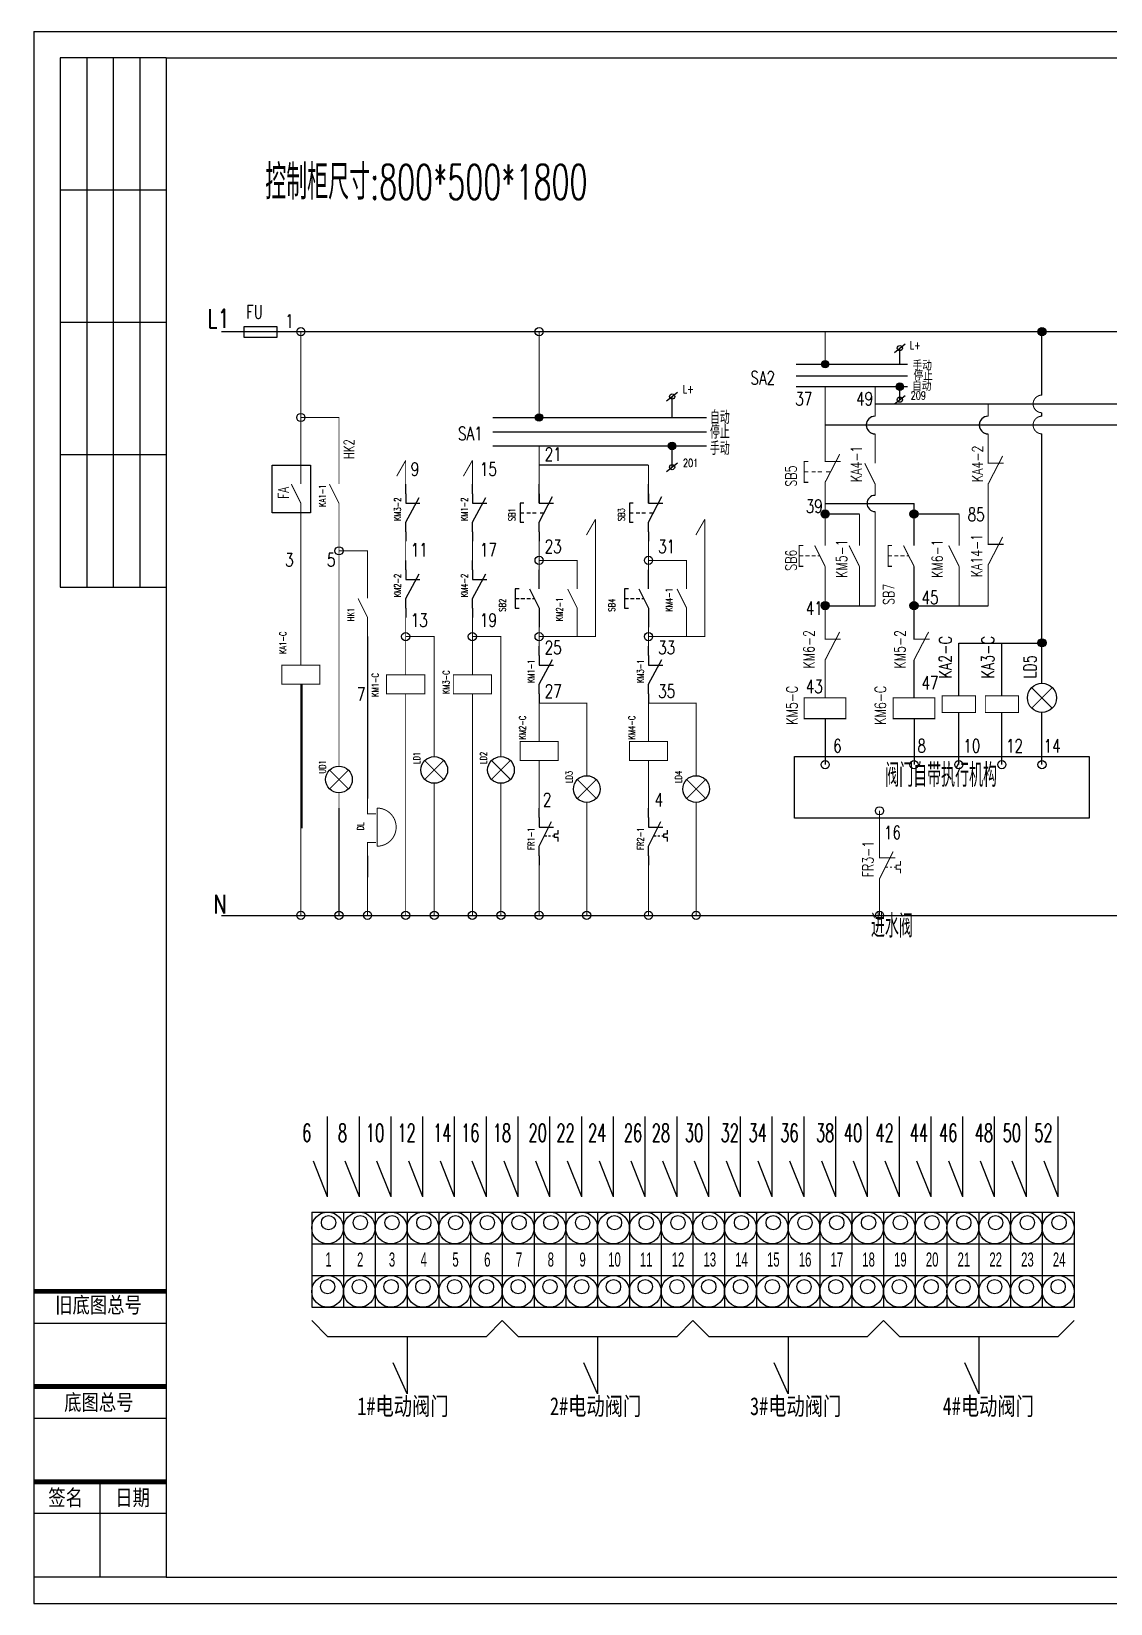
# Model space of a CAD drawing. Header units: millimetres. Extents: x 369186 to 503668, y -134064 to -104329.
# Drawn here: x 414801 to 435184, y -134064 to -104364 of the extents above; entities that cross this region are included whole.
import ezdxf

# ---------------------------------------------------------------- set-up
doc = ezdxf.new("R2010")
doc.units = ezdxf.units.MM
doc.layers.add('SHEET', color=250, linetype='Continuous')
doc.layers.add('文字', color=7, linetype='Continuous')
doc.styles.add('_TXT', font='txt1.shx', dxfattribs={"width": 0.6, "bigfont": 'hztxt.shx'})
doc.styles.get("Standard").update_dxf_attribs({"font": 'txt1.shx', "width": 0.8, "bigfont": 'hztxt.shx'})
doc.styles.add('宋体', font='SimSun.ttf', dxfattribs={"width": 0.8})

msp = doc.modelspace()

# ---------------------------------------------------------------- hatches: boundary and pattern name
h = msp.add_hatch(color=256)
h.paths.add_polyline_path([(433966, -110035, 0.990527), (433812, -110035)])
h.paths.add_polyline_path([(433812, -110036, 0.414214), (433889, -110113), (433889, -110036)])
h.paths.add_polyline_path([(433966, -110036), (433889, -110036), (433889, -110113, 0.414214)])
h = msp.add_hatch(color=256)
edge = h.paths.add_edge_path()
edge.add_arc((429793, -110650), 70.5, 0, 360)
h = msp.add_hatch(color=256)
edge = h.paths.add_edge_path()
edge.add_arc((431205, -111074), 70.5, 0, 360)
h = msp.add_hatch(color=256)
edge = h.paths.add_edge_path()
edge.add_arc((424390, -111656), 70.5, 0, 360)
h = msp.add_hatch(color=256)
edge = h.paths.add_edge_path()
edge.add_arc((426902, -112194), 70.5, 0, 360)
h = msp.add_hatch(color=256)
edge = h.paths.add_edge_path()
edge.add_arc((429793, -113479), 77.2, 0, 360)
h = msp.add_hatch(color=256)
edge = h.paths.add_edge_path()
edge.add_arc((431472, -113479), 77.2, 0, 360)
h = msp.add_hatch(color=256)
edge = h.paths.add_edge_path()
edge.add_arc((429793, -115210), 77.2, 0, 360)
h = msp.add_hatch(color=256)
edge = h.paths.add_edge_path()
edge.add_arc((431472, -115210), 77.2, 0, 360)
h = msp.add_hatch(color=256)
edge = h.paths.add_edge_path()
edge.add_arc((433889, -115915), 77.2, 0, 360)

# ---------------------------------------------------------------- linework, layer by layer
for p, q in [((414846, -104364), (414846, -134064)), ((414846, -104364), (456846, -104364)), ((417346, -104864), (415346, -104864)), ((415346, -104864), (415346, -114864)), ((415846, -104864), (415846, -114864)), ((416346, -104864), (416346, -114864)), ((416846, -104864), (416846, -114864)), ((417346, -104864), (417346, -133564)), ((417346, -104864), (456346, -104864)), ((417346, -107364), (415346, -107364)), ((417346, -109864), (415346, -109864)), ((418392, -110035), (453567, -110035)), ((433889, -111233), (433889, -110036)), ((431102, -110426), (431308, -110266)), ((431205, -110650), (431205, -110346)), ((429245, -110650), (431346, -110650)), ((429245, -110869), (431346, -110869)), ((429245, -111074), (431346, -111074)), ((431205, -111321), (431205, -111074)), ((426799, -111341), (427005, -111181)), ((426902, -111656), (426902, -111261)), ((431102, -111401), (431308, -111241)), ((433889, -111632), (433889, -111567)), ((433889, -116679), (433889, -111966)), ((426902, -112595), (426902, -112194)), ((417346, -112364), (415346, -112364)), ((426799, -112675), (427005, -112516)), ((415346, -114864), (417346, -114864)), ((429793, -115218), (430441, -115218)), ((430441, -115218), (430737, -115218)), ((431472, -115218), (432323, -115218)), ((432323, -115218), (432871, -115218)), ((432318, -115922), (433889, -115922)), ((432318, -116915), (432318, -115922)), ((433132, -116915), (433132, -115922)), ((419906, -116696), (419906, -119415)), ((432318, -118215), (432318, -117229)), ((433132, -118215), (433132, -117229)), ((433889, -118215), (433889, -117229)), ((429793, -117347), (429793, -118215)), ((431472, -117347), (431472, -118215)), ((429212, -119226), (429212, -118062)), ((429212, -118062), (434781, -118062)), ((434781, -118062), (434781, -119226)), ((434781, -119226), (429212, -119226)), ((418392, -121062), (455417, -121062)), ((420395, -129016), (423395, -129016)), ((423995, -129016), (426995, -129016)), ((427595, -129016), (430595, -129016)), ((431195, -129016), (434195, -129016)), ((416096, -133564), (416096, -131764)), ((416096, -132364), (414846, -132364)), ((417346, -133564), (414846, -133564)), ((417346, -133564), (456346, -133564)), ((414846, -134064), (456846, -134064))]:
    msp.add_line(p, q)
at = {"color": 0}
for p, q in [((420395, -126377), (420395, -124863)), ((420995, -126377), (420995, -124863)), ((421595, -126377), (421595, -124863)), ((422195, -126377), (422195, -124863)), ((422795, -126377), (422795, -124863)), ((423395, -126377), (423395, -124863)), ((423995, -126377), (423995, -124863)), ((424595, -126377), (424595, -124863)), ((425195, -126377), (425195, -124863)), ((425795, -126377), (425795, -124863)), ((426395, -126377), (426395, -124863)), ((426995, -126377), (426995, -124863)), ((427595, -126377), (427595, -124863)), ((428195, -126377), (428195, -124863)), ((428795, -126377), (428795, -124863)), ((429395, -126377), (429395, -124863)), ((429995, -126377), (429995, -124863)), ((430595, -126377), (430595, -124863)), ((431195, -126377), (431195, -124863)), ((431795, -126377), (431795, -124863)), ((432395, -126377), (432395, -124863)), ((432995, -126377), (432995, -124863)), ((433595, -126377), (433595, -124863)), ((434195, -126377), (434195, -124863)), ((420395, -126377), (420128, -125708)), ((420995, -126377), (420728, -125708)), ((421595, -126377), (421328, -125708)), ((422195, -126377), (421928, -125708)), ((422795, -126377), (422528, -125708)), ((423395, -126377), (423128, -125708)), ((423995, -126377), (423728, -125708)), ((424595, -126377), (424328, -125708)), ((425195, -126377), (424928, -125708)), ((425795, -126377), (425528, -125708)), ((426395, -126377), (426128, -125708)), ((426995, -126377), (426728, -125708)), ((427595, -126377), (427328, -125708)), ((428195, -126377), (427928, -125708)), ((428795, -126377), (428528, -125708)), ((429395, -126377), (429128, -125708)), ((429995, -126377), (429728, -125708)), ((430595, -126377), (430328, -125708)), ((431195, -126377), (430928, -125708)), ((431795, -126377), (431528, -125708)), ((432395, -126377), (432128, -125708)), ((432995, -126377), (432728, -125708)), ((433595, -126377), (433328, -125708)), ((434195, -126377), (433928, -125708)), ((420095, -126667), (420095, -128467)), ((420095, -126667), (434495, -126667)), ((420695, -126667), (420695, -128467)), ((421295, -126667), (421295, -128467)), ((421895, -126667), (421895, -128467)), ((422495, -126667), (422495, -128467)), ((423095, -126667), (423095, -128467)), ((423695, -126667), (423695, -128467)), ((424295, -126667), (424295, -128467)), ((424895, -126667), (424895, -128467)), ((425495, -126667), (425495, -128467)), ((426095, -126667), (426095, -128467)), ((426695, -126667), (426695, -128467)), ((427295, -126667), (427295, -128467)), ((427895, -126667), (427895, -128467)), ((428495, -126667), (428495, -128467)), ((429095, -126667), (429095, -128467)), ((429695, -126667), (429695, -128467)), ((430295, -126667), (430295, -128467)), ((430895, -126667), (430895, -128467)), ((431495, -126667), (431495, -128467)), ((432095, -126667), (432095, -128467)), ((432695, -126667), (432695, -128467)), ((433295, -126667), (433295, -128467)), ((433895, -126667), (433895, -128467)), ((434495, -126667), (434495, -128467)), ((434495, -126667), (434495, -128467)), ((420095, -127267), (434495, -127267)), ((420095, -127867), (434495, -127867)), ((420095, -128467), (434495, -128467)), ((420095, -128716), (420395, -129016)), ((423695, -128716), (423395, -129016)), ((423695, -128716), (423995, -129016)), ((427295, -128716), (426995, -129016)), ((427295, -128716), (427595, -129016)), ((430895, -128716), (430595, -129016)), ((430895, -128716), (431195, -129016)), ((434495, -128716), (434195, -129016)), ((421895, -129016), (421895, -130100)), ((425495, -129016), (425495, -130100)), ((429095, -129016), (429095, -130100)), ((432695, -129016), (432695, -130100)), ((421895, -130100), (421632, -129518)), ((425495, -130100), (425232, -129518)), ((429095, -130100), (428832, -129518)), ((432695, -130100), (432432, -129518))]:
    msp.add_line(p, q, dxfattribs=at)
msp.add_lwpolyline([(418820, -109937), (419434, -109937), (419434, -110145), (418820, -110145)], close=True)
for points, const_width in [([(429793, -110650), (429793, -110036)], 23), ([(430737, -111400), (452370, -111400)], 23), ([(455417, -111799), (429793, -111799)], 23), ([(421870, -112469), (421700, -112766)], 18.4), ([(423130, -112469), (422960, -112766)], 18.4), ([(426456, -112555), (424390, -112555)], 23), ([(425455, -113580), (425285, -113877)], 18.4), ([(427521, -113580), (427351, -113877)], 18.4), ([(414846, -128164), (417346, -128164)], 90), ([(414846, -129964), (417346, -129964)], 90), ([(417346, -131764), (414846, -131764)], 90)]:
    msp.add_lwpolyline(points, dxfattribs=dict(const_width=const_width))
for points in [[(429793, -113281), (431472, -113281)], [(414846, -128764), (417346, -128764)], [(414846, -130564), (417346, -130564)], [(417346, -132364), (416096, -132364)]]:
    msp.add_lwpolyline(points)
for centre, radius in [((419890, -110036), 77.2), ((424390, -110036), 77.2), ((433889, -110036), 77.2), ((431205, -110346), 49), ((429793, -110650), 70.5), ((431205, -111074), 70.5), ((426902, -111261), 49), ((431205, -111321), 49), ((419890, -111656), 77.2), ((424390, -111656), 70.5), ((426902, -112194), 70.5), ((426902, -112595), 49), ((429793, -113479), 77.2), ((431472, -113479), 77.2), ((420610, -114176), 77.2), ((424390, -114356), 77.2), ((426456, -114356), 77.2), ((429793, -115210), 77.2), ((431472, -115210), 77.2), ((421870, -115796), 77.2), ((423130, -115796), 77.2), ((424390, -115796), 77.2), ((426456, -115796), 77.2), ((433889, -115915), 77.2), ((429793, -118215), 77.2), ((431472, -118215), 77.2), ((432318, -118215), 77.2), ((433132, -118215), 77.2), ((433889, -118215), 77.2), ((430821, -119087), 77.2), ((419890, -121062), 77.2), ((420610, -121062), 77.2), ((421150, -121062), 77.2), ((421870, -121062), 77.2), ((422410, -121062), 77.2), ((423130, -121062), 77.2), ((423670, -121062), 77.2), ((424390, -121062), 77.2), ((425290, -121062), 77.2), ((426456, -121062), 77.2), ((427356, -121062), 77.2), ((430821, -121062), 77.2)]:
    msp.add_circle(centre, radius)
for centre, radius in [((420395, -126967), 300), ((420413, -126868), 135), ((420995, -126967), 300), ((421013, -126868), 135), ((421595, -126967), 300), ((421613, -126868), 135), ((422195, -126967), 300), ((422213, -126868), 135), ((422795, -126967), 300), ((422813, -126868), 135), ((423395, -126967), 300), ((423413, -126868), 135), ((423995, -126967), 300), ((424013, -126868), 135), ((424595, -126967), 300), ((424613, -126868), 135), ((425195, -126967), 300), ((425213, -126868), 135), ((425795, -126967), 300), ((425813, -126868), 135), ((426395, -126967), 300), ((426413, -126868), 135), ((426995, -126967), 300), ((427013, -126868), 135), ((427595, -126967), 300), ((427613, -126868), 135), ((428195, -126967), 300), ((428213, -126868), 135), ((428795, -126967), 300), ((428813, -126868), 135), ((429395, -126967), 300), ((429413, -126868), 135), ((429995, -126967), 300), ((430013, -126868), 135), ((430595, -126967), 300), ((430613, -126868), 135), ((431195, -126967), 300), ((431213, -126868), 135), ((431795, -126967), 300), ((431813, -126868), 135), ((432395, -126967), 300), ((432413, -126868), 135), ((432995, -126967), 300), ((433013, -126868), 135), ((433595, -126967), 300), ((433613, -126868), 135), ((434195, -126967), 300), ((434213, -126868), 135), ((420395, -126967), 0.000000000195), ((420395, -128167), 300), ((420395, -128077), 135), ((420995, -128167), 300), ((420995, -128077), 135), ((421595, -128167), 300), ((421595, -128077), 135), ((422195, -128167), 300), ((422195, -128077), 135), ((422795, -128167), 300), ((422795, -128077), 135), ((423395, -128167), 300), ((423395, -128077), 135), ((423995, -128167), 300), ((423995, -128077), 135), ((424595, -128167), 300), ((424595, -128077), 135), ((425195, -128167), 300), ((425195, -128077), 135), ((425795, -128167), 300), ((425795, -128077), 135), ((426395, -128167), 300), ((426395, -128077), 135), ((426995, -128167), 300), ((426995, -128077), 135), ((427595, -128167), 300), ((427595, -128077), 135), ((428195, -128167), 300), ((428195, -128077), 135), ((428795, -128167), 300), ((428795, -128077), 135), ((429395, -128167), 300), ((429395, -128077), 135), ((429995, -128167), 300), ((429995, -128077), 135), ((430595, -128167), 300), ((430595, -128077), 135), ((431195, -128167), 300), ((431195, -128077), 135), ((431795, -128167), 300), ((431795, -128077), 135), ((432395, -128167), 300), ((432395, -128077), 135), ((432995, -128167), 300), ((432995, -128077), 135), ((433595, -128167), 300), ((433595, -128077), 135), ((434195, -128167), 300), ((434195, -128077), 135)]:
    msp.add_circle(centre, radius, dxfattribs=at)
for centre, radius in [((430737, -111799), 167), ((432871, -111799), 167), ((430737, -113281), 153)]:
    msp.add_arc(centre, radius, 90, 270)
at = {"layer": 'SHEET', "color": 0}
for p, q in [((430441, -113486), (429793, -113486)), ((432323, -113486), (431472, -113486))]:
    msp.add_line(p, q, dxfattribs=at)
for points, const_width in [([(419890, -110036), (418392, -110036)], 18), ([(419890, -112556), (419890, -110036), (455417, -110036)], 18), ([(424390, -111656), (424390, -110036)], 18), ([(429793, -112488), (429793, -111074)], 19.7), ([(430737, -111632), (430737, -111074)], 19.7), ([(420610, -112556), (420610, -111656), (419890, -111656)], 18), ([(432871, -111632), (432871, -111400)], 19.7), ([(430737, -112000), (430737, -111966)], 19.7), ([(432871, -112326), (432871, -111966)], 19.7), ([(424390, -112916), (424390, -112194)], 18), ([(430737, -112522), (430737, -112000)], 19.7), ([(419890, -112736), (419890, -112556)], 18), ([(420610, -112736), (420610, -112556)], 18), ([(421870, -112916), (421870, -112469)], 18), ([(423130, -112916), (423130, -112469)], 18), ([(426456, -112916), (426456, -112555)], 18), ([(429478, -112488), (429399, -112488), (429399, -112882), (429478, -112882)], 19.7), ([(429793, -112292), (429793, -112488), (430088, -112488)], 19.7), ([(429793, -113078), (429793, -112882), (430068, -112351)], 19.7), ([(430541, -112522), (430737, -112916)], 19.7), ([(432871, -112326), (432871, -112522), (433166, -112522)], 19.7), ([(432871, -113112), (432871, -112916), (433146, -112385)], 19.7), ([(419890, -112916), (419890, -112736)], 18), ([(420610, -112916), (420610, -112736)], 18), ([(429399, -112685), (429478, -112685)], 19.7), ([(429537, -112685), (429616, -112685)], 19.7), ([(429655, -112685), (429734, -112685)], 19.7), ([(429812, -112685), (429891, -112685)], 19.7), ([(419710, -112916), (419890, -113276), (419890, -113456)], 18), ([(420430, -112916), (420610, -113276), (420610, -113456)], 18), ([(429793, -114076), (429793, -112882)], 19.7), ([(430737, -112916), (430737, -113128)], 19.7), ([(432871, -112916), (432871, -114053)], 19.7), ([(419890, -113456), (419890, -113636)], 18), ([(420610, -113456), (420610, -113636)], 18), ([(430737, -113433), (430737, -115218)], 19.7), ([(431472, -114076), (431472, -113281)], 19.7), ([(419890, -113636), (419890, -115976)], 18), ([(420610, -113636), (420610, -117956)], 18), ([(425110, -115796), (425455, -115796), (425455, -113580)], 18), ([(427176, -115796), (427521, -115796), (427521, -113580)], 18), ([(430441, -114076), (430441, -113486)], 19.7), ([(432323, -114076), (432323, -113486)], 19.7), ([(421870, -113996), (421870, -114356)], 18), ([(423130, -114356), (423130, -113996)], 18), ([(424390, -113996), (424390, -114536)], 18), ([(426456, -114536), (426456, -113996)], 18), ([(432871, -113857), (432871, -114053), (433166, -114053)], 19.7), ([(432871, -114643), (432871, -114446), (433146, -113915)], 19.7), ([(421150, -114716), (421150, -114176), (420610, -114176)], 18), ([(429380, -114076), (429301, -114076), (429301, -114469), (429380, -114469)], 19.7), ([(429301, -114273), (429380, -114273)], 19.7), ([(429419, -114273), (429498, -114273)], 19.7), ([(429537, -114273), (429616, -114273)], 19.7), ([(429596, -114076), (429793, -114469)], 19.7), ([(429655, -114273), (429694, -114273)], 19.7), ([(430244, -114076), (430441, -114469)], 19.7), ([(431059, -114076), (430981, -114076), (430981, -114469), (431059, -114469)], 19.7), ([(430981, -114273), (431059, -114273)], 19.7), ([(431098, -114273), (431177, -114273)], 19.7), ([(431216, -114273), (431295, -114273)], 19.7), ([(431275, -114076), (431472, -114469)], 19.7), ([(431334, -114273), (431374, -114273)], 19.7), ([(432126, -114076), (432323, -114469)], 19.7), ([(425110, -114536), (425110, -114356), (424390, -114356)], 18), ([(425110, -114716), (425110, -114536)], 18), ([(427176, -114536), (427176, -114356), (426456, -114356)], 18), ([(427176, -114716), (427176, -114536)], 18), ([(429793, -115256), (429793, -114469)], 19.7), ([(430441, -114469), (430441, -115059)], 19.7), ([(431472, -115256), (431472, -114469)], 19.7), ([(432323, -114469), (432323, -115059)], 19.7), ([(432871, -114446), (432871, -115218)], 19.7), ([(421150, -114896), (421150, -114716)], 18), ([(421150, -115076), (421150, -114896)], 18), ([(424930, -114896), (425110, -115256), (425110, -115436)], 18), ([(425110, -114896), (425110, -114716)], 18), ([(426996, -114896), (427176, -115256), (427176, -115436)], 18), ([(427176, -114896), (427176, -114716)], 18), ([(420970, -115076), (421150, -115436), (421150, -115616)], 18), ([(430441, -115218), (430441, -115059)], 19.7), ([(432323, -115218), (432323, -115059)], 19.7), ([(421870, -115436), (421870, -116156)], 18), ([(423130, -116156), (423130, -115436)], 18), ([(425110, -115436), (425110, -115616)], 18), ([(427176, -115436), (427176, -115616)], 18), ([(429793, -115452), (429793, -115256)], 19.7), ([(429793, -115649), (429793, -115452)], 19.7), ([(431472, -115452), (431472, -115256)], 19.7), ([(431472, -115649), (431472, -115452)], 19.7), ([(421150, -115616), (421150, -115796)], 18), ([(421870, -115796), (422410, -115796), (422410, -117776)], 18), ([(423670, -117776), (423670, -115796), (423130, -115796)], 18), ([(425110, -115616), (425110, -115796), (424390, -115796)], 18), ([(424390, -115616), (424390, -115976)], 18), ([(427176, -115616), (427176, -115796), (426456, -115796)], 18), ([(426456, -115976), (426456, -115616)], 18), ([(429793, -115649), (429793, -115846), (430088, -115846)], 19.7), ([(429793, -116435), (429793, -116239), (430068, -115708)], 19.7), ([(431472, -115649), (431472, -115846), (431767, -115846)], 19.7), ([(431472, -116435), (431472, -116239), (431747, -115708)], 19.7), ([(419890, -116156), (419890, -115976)], 18), ([(419530, -116696), (420250, -116696), (420250, -116336), (419530, -116336), (419530, -116696)], 18), ([(419890, -116336), (419890, -116156)], 18), ([(421870, -116336), (421870, -116156)], 18), ([(421870, -116516), (421870, -116336)], 18), ([(423130, -116336), (423130, -116156)], 18), ([(423130, -116516), (423130, -116336)], 18), ([(429793, -116239), (429793, -116435)], 19.7), ([(431472, -116239), (431472, -116954)], 19.7), ([(419890, -116696), (419890, -116876)], 18), ([(421510, -116876), (422230, -116876), (422230, -116516), (421510, -116516), (421510, -116876)], 18), ([(422770, -116876), (423490, -116876), (423490, -116516), (422770, -116516), (422770, -116876)], 18), ([(429793, -116435), (429793, -116954)], 19.7), ([(419890, -116876), (419890, -117056)], 18), ([(421870, -116876), (421870, -117056)], 18), ([(423130, -116876), (423130, -117056)], 18), ([(429399, -117347), (430186, -117347), (430186, -116954), (429399, -116954), (429399, -117347)], 19.7), ([(431079, -117347), (431865, -117347), (431865, -116954), (431079, -116954), (431079, -117347)], 19.7), ([(432003, -117229), (432633, -117229), (432633, -116915), (432003, -116915), (432003, -117229)], 15.7), ([(432818, -117229), (433447, -117229), (433447, -116915), (432818, -116915), (432818, -117229)], 15.7), ([(433692, -117151), (434085, -116758)], 19.7), ([(433692, -116758), (434085, -117151)], 19.7), ([(419890, -117056), (419890, -121062)], 18), ([(421870, -117056), (421870, -117236)], 18), ([(421870, -117236), (421870, -121062)], 18), ([(423130, -117056), (423130, -117236)], 18), ([(423130, -117236), (423130, -121062)], 18), ([(424390, -117056), (425290, -117056), (425290, -118136)], 18), ([(424390, -117056), (424390, -117416)], 18), ([(426456, -117056), (427356, -117056), (427356, -118136)], 18), ([(426456, -117416), (426456, -117056)], 18), ([(424390, -117596), (424390, -117416)], 18), ([(424390, -117776), (424390, -117596)], 18), ([(426456, -117596), (426456, -117416)], 18), ([(426456, -117776), (426456, -117596)], 18), ([(422410, -117956), (422410, -117776)], 18), ([(423670, -117956), (423670, -117776)], 18), ([(424030, -118136), (424750, -118136), (424750, -117776), (424030, -117776), (424030, -118136)], 18), ([(426096, -118136), (426816, -118136), (426816, -117776), (426096, -117776), (426096, -118136)], 18), ([(420610, -118136), (420610, -117956)], 18), ([(420610, -118244), (420610, -118136)], 18), ([(422230, -118496), (422590, -118136)], 18), ([(422230, -118136), (422590, -118496)], 18), ([(422410, -118064), (422410, -117956)], 18), ([(423490, -118496), (423850, -118136)], 18), ([(423490, -118136), (423850, -118496)], 18), ([(423670, -118064), (423670, -117956)], 18), ([(424390, -118136), (424390, -118316)], 18), ([(425290, -118316), (425290, -118136)], 18), ([(426456, -118136), (426456, -118316)], 18), ([(427356, -118316), (427356, -118136)], 18), ([(420790, -118316), (420430, -118676)], 18), ([(420790, -118676), (420430, -118316)], 18), ([(424390, -118316), (424390, -118496)], 18), ([(424390, -118496), (424390, -119396)], 18), ([(425110, -118856), (425470, -118496)], 18), ([(425110, -118496), (425470, -118856)], 18), ([(425290, -118424), (425290, -118316)], 18), ([(426456, -118316), (426456, -118496)], 18), ([(426456, -119036), (426456, -118496)], 18), ([(427176, -118856), (427536, -118496)], 18), ([(427176, -118496), (427536, -118856)], 18), ([(427356, -118424), (427356, -118316)], 18), ([(420610, -118748), (420610, -118856)], 18), ([(422410, -118568), (422410, -118676)], 18), ([(422410, -118676), (422410, -118856)], 18), ([(423670, -118568), (423670, -118676)], 18), ([(423670, -118676), (423670, -118856)], 18), ([(420610, -118856), (420610, -119036)], 18), ([(421150, -119036), (421150, -118856)], 18), ([(421150, -119036), (421150, -119144), (421312, -119144)], 18), ([(421330, -119036), (421330, -119756)], 18), ([(422410, -118856), (422410, -121062)], 18), ([(423670, -121062), (423670, -118856)], 18), ([(425290, -118928), (425290, -119036)], 18), ([(425290, -119036), (425290, -119216)], 18), ([(427356, -118928), (427356, -119036)], 18), ([(427356, -119036), (427356, -119216)], 18), ([(430821, -119087), (430821, -119581)], 19.7), ([(425290, -119216), (425290, -121062)], 18), ([(427356, -119216), (427356, -121062)], 18), ([(421150, -119792), (421150, -119684), (421312, -119684)], 18), ([(430821, -119778), (430821, -119581)], 19.7), ([(421150, -119756), (421150, -121062)], 18), ([(430821, -119778), (430821, -119974), (431116, -119974)], 19.7), ([(430821, -120564), (430821, -120368), (431077, -119856)], 19.7), ([(424390, -120116), (424390, -121062)], 18), ([(426456, -120116), (426456, -121062)], 18), ([(430939, -120151), (430979, -120151)], 19.7), ([(431018, -120151), (431057, -120151)], 19.7), ([(431097, -120151), (431136, -120151)], 19.7), ([(431215, -120269), (431215, -120191), (431136, -120191), (431136, -120112), (431215, -120112), (431215, -120033)], 19.7), ([(430821, -120564), (430821, -121062)], 19.7)]:
    msp.add_lwpolyline(points, dxfattribs=dict(at, const_width=const_width))
for points, const_width in [([(433889, -111233, 1), (433889, -111567, -1)], 19.7), ([(430737, -111632, 1), (430737, -111966, -1)], 19.7), ([(432871, -111632, 1), (432871, -111966, -1)], 19.7), ([(433889, -111632, 1), (433889, -111966, -1)], 19.7), ([(421330, -119036, -1), (421330, -119756)], 18)]:
    msp.add_lwpolyline(points, format="xyb", dxfattribs=dict(at, const_width=const_width))
for points in [[(423514, -111656), (427555, -111656)], [(423514, -111925), (427555, -111925)], [(423514, -112194), (427555, -112194)], [(419350, -112556), (420070, -112556), (420070, -113456), (419350, -113456), (419350, -112556)], [(421870, -113096), (421870, -112916)], [(421870, -113096), (421870, -113276), (422140, -113276)], [(423130, -113096), (423130, -112916)], [(423130, -113096), (423130, -113276), (423400, -113276)], [(424390, -113096), (424390, -112916)], [(424390, -113096), (424390, -113276), (424660, -113276)], [(424390, -113276), (424390, -113096)], [(424390, -113816), (424390, -113636), (424642, -113150)], [(426456, -113096), (426456, -112916)], [(426456, -113096), (426456, -113276), (426726, -113276)], [(426456, -113276), (426456, -113096)], [(426456, -113816), (426456, -113636), (426708, -113150)], [(421870, -113816), (421870, -113636), (422122, -113168)], [(423130, -113816), (423130, -113636), (423382, -113168)], [(424102, -113276), (424030, -113276), (424030, -113636), (424102, -113636)], [(426168, -113276), (426096, -113276), (426096, -113636), (426168, -113636)], [(424030, -113456), (424102, -113456)], [(424156, -113456), (424228, -113456)], [(424264, -113456), (424336, -113456)], [(424408, -113456), (424480, -113456)], [(426096, -113456), (426168, -113456)], [(426222, -113456), (426294, -113456)], [(426330, -113456), (426402, -113456)], [(426474, -113456), (426546, -113456)], [(421870, -113816), (421870, -113996)], [(423130, -113816), (423130, -113996)], [(424390, -113816), (424390, -113996)], [(426456, -113816), (426456, -113996)], [(421870, -114536), (421870, -114356)], [(421870, -114536), (421870, -114716), (422140, -114716)], [(421870, -115256), (421870, -115076), (422122, -114608)], [(423130, -114536), (423130, -114356)], [(423130, -114536), (423130, -114716), (423400, -114716)], [(423130, -115256), (423130, -115076), (423382, -114608)], [(424390, -114716), (424390, -114536)], [(426456, -114716), (426456, -114536)], [(424012, -114896), (423940, -114896), (423940, -115256), (424012, -115256)], [(424210, -114896), (424390, -115256)], [(424390, -114896), (424390, -114716)], [(426078, -114896), (426006, -114896), (426006, -115256), (426078, -115256)], [(426276, -114896), (426456, -115256)], [(426456, -114896), (426456, -114716)], [(423940, -115076), (424012, -115076)], [(424048, -115076), (424120, -115076)], [(424156, -115076), (424228, -115076)], [(424264, -115076), (424300, -115076)], [(426006, -115076), (426078, -115076)], [(426114, -115076), (426186, -115076)], [(426222, -115076), (426294, -115076)], [(426330, -115076), (426366, -115076)], [(421870, -115256), (421870, -115436)], [(423130, -115256), (423130, -115436)], [(424390, -115256), (424390, -115436)], [(424390, -115436), (424390, -115616)], [(426456, -115256), (426456, -115436)], [(426456, -115436), (426456, -115616)], [(421150, -115796), (421150, -118856)], [(424390, -116156), (424390, -115976)], [(426456, -116156), (426456, -115976)], [(424390, -116156), (424390, -116336), (424660, -116336)], [(424390, -116876), (424390, -116696), (424642, -116228)], [(426456, -116156), (426456, -116336), (426726, -116336)], [(426456, -116876), (426456, -116696), (426708, -116228)], [(424390, -116876), (424390, -117056)], [(426456, -116876), (426456, -117056)], [(420610, -119036), (420610, -121062)], [(424390, -119216), (424390, -119036)], [(426456, -119216), (426456, -119036)], [(424390, -119216), (424390, -119396), (424660, -119396)], [(424390, -119936), (424390, -119756), (424624, -119288)], [(426456, -119216), (426456, -119396), (426726, -119396)], [(426456, -119936), (426456, -119756), (426690, -119288)], [(424498, -119558), (424534, -119558)], [(424570, -119558), (424606, -119558)], [(424642, -119558), (424678, -119558)], [(424750, -119666), (424750, -119594), (424678, -119594), (424678, -119522), (424750, -119522), (424750, -119450)], [(426564, -119558), (426600, -119558)], [(426636, -119558), (426672, -119558)], [(426708, -119558), (426744, -119558)], [(426816, -119666), (426816, -119594), (426744, -119594), (426744, -119522), (426816, -119522), (426816, -119450)], [(421150, -119936), (421150, -120341)], [(424390, -119936), (424390, -120116)], [(426456, -119936), (426456, -120116)]]:
    msp.add_lwpolyline(points, dxfattribs=at)
for points in [[(424390, -112196, 1), (424390, -112196, 1)], [(426010, -112196, 1), (426010, -112196, 1)], [(421330, -119036, 1), (421330, -119036, 1)], [(421330, -119756, 1), (421330, -119756, 1)]]:
    msp.add_lwpolyline(points, format="xyb", close=True, dxfattribs=at)
for centre, radius in [((433889, -116954), 275), ((422410, -118316), 252), ((423670, -118316), 252), ((420610, -118496), 252), ((425290, -118676), 252), ((427356, -118676), 252)]:
    msp.add_circle(centre, radius, dxfattribs=at)

# ---------------------------------------------------------------- texts
at = {"color": 0, "style": '宋体', "width": 0.75}
for s, p in [('1#电动阀门', (420956, -130503)), ('2#电动阀门', (424595, -130503)), ('3#电动阀门', (428374, -130503)), ('4#电动阀门', (432013, -130503))]:
    msp.add_text(s, height=337.1, dxfattribs=at).set_placement(p)
at = {"attachment_point": 1, "style": '_TXT'}
for s, insert, char_height, width in [('{\\H2.333x;6}', (419915, -125003), 144, 1078.17), ('{\\H2.333x;8}', (420590, -125003), 144, 1078.17), ('{\\H2.333x;10}', (421118, -125003), 144, 1078.17), ('{\\H2.333x;12}', (421715, -125003), 144, 1078.17), ('{\\H2.333x;14}', (422390, -125003), 144, 1078.17), ('{\\H2.333x;16}', (422918, -125003), 144, 1078.17), ('{\\H2.333x;18}', (423515, -125003), 144, 1078.17), ('{\\H2.333x;20}', (424190, -125003), 144, 1078.17), ('{\\H2.333x;22}', (424718, -125003), 144, 1078.17), ('{\\H2.333x;24}', (425316, -125003), 144, 1078.17), ('{\\H2.333x;26}', (425991, -125003), 144, 1078.17), ('{\\H2.333x;28}', (426519, -125003), 144, 1078.17), ('{\\H2.333x;30}', (427144, -125003), 144, 1078.17), ('{\\H2.333x;32}', (427819, -125003), 144, 1078.17), ('{\\H2.333x;34}', (428347, -125003), 144, 1078.17), ('{\\H2.333x;36}', (428945, -125003), 144, 1078.17), ('{\\H2.333x;38}', (429620, -125003), 144, 1078.17), ('{\\H2.333x;40}', (430148, -125003), 144, 1078.17), ('{\\H2.333x;42}', (430745, -125003), 144, 1078.17), ('{\\H2.333x;44}', (431394, -125003), 144, 1078.17), ('{\\H2.333x;46}', (431945, -125003), 144, 1078.17), ('{\\H2.333x;48}', (432620, -125003), 144, 1078.17), ('{\\H2.333x;50}', (433148, -125003), 144, 1078.17), ('{\\H2.333x;52}', (433745, -125003), 144, 1078.17), ('{\\Fhzasc.shx,hztxt.shx|c134;\\H1.875x;1}', (420352, -127431), 142.56, 3814.66), ('{\\Fhzasc.shx,hztxt.shx|c134;\\H1.875x;2}', (420952, -127431), 142.56, 3814.66), ('{\\Fhzasc.shx,hztxt.shx|c134;\\H1.875x;3}', (421552, -127431), 142.56, 3814.66), ('{\\Fhzasc.shx,hztxt.shx|c134;\\H1.875x;4}', (422152, -127431), 142.56, 3814.66), ('{\\Fhzasc.shx,hztxt.shx|c134;\\H1.875x;5}', (422752, -127431), 142.56, 3814.66), ('{\\Fhzasc.shx,hztxt.shx|c134;\\H1.875x;6}', (423352, -127431), 142.56, 3814.66), ('{\\Fhzasc.shx,hztxt.shx|c134;\\H1.875x;7}', (423952, -127431), 142.56, 3814.66), ('{\\Fhzasc.shx,hztxt.shx|c134;\\H1.875x;8}', (424552, -127431), 142.56, 3814.66), ('{\\Fhzasc.shx,hztxt.shx|c134;\\H1.875x;9}', (425152, -127431), 142.56, 3814.66), ('{\\Fhzasc.shx,hztxt.shx|c134;\\H1.875x;10}', (425695, -127431), 142.56, 3814.66), ('{\\Fhzasc.shx,hztxt.shx|c134;\\H1.875x;11}', (426295, -127431), 142.56, 3814.66), ('{\\Fhzasc.shx,hztxt.shx|c134;\\H1.875x;12}', (426895, -127431), 142.56, 3814.66), ('{\\Fhzasc.shx,hztxt.shx|c134;\\H1.875x;13}', (427495, -127431), 142.56, 3814.66), ('{\\Fhzasc.shx,hztxt.shx|c134;\\H1.875x;14}', (428095, -127431), 142.56, 3814.66), ('{\\Fhzasc.shx,hztxt.shx|c134;\\H1.875x;15}', (428695, -127431), 142.56, 3814.66), ('{\\Fhzasc.shx,hztxt.shx|c134;\\H1.875x;16}', (429295, -127431), 142.56, 3814.66), ('{\\Fhzasc.shx,hztxt.shx|c134;\\H1.875x;17}', (429895, -127431), 142.56, 3814.66), ('{\\Fhzasc.shx,hztxt.shx|c134;\\H1.875x;18}', (430495, -127431), 142.56, 3814.66), ('{\\Fhzasc.shx,hztxt.shx|c134;\\H1.875x;19}', (431095, -127431), 142.56, 3814.66), ('{\\Fhzasc.shx,hztxt.shx|c134;\\H1.875x;20}', (431695, -127431), 142.56, 3814.66), ('{\\Fhzasc.shx,hztxt.shx|c134;\\H1.875x;21}', (432295, -127431), 142.56, 3814.66), ('{\\Fhzasc.shx,hztxt.shx|c134;\\H1.875x;22}', (432895, -127431), 142.56, 3814.66), ('{\\Fhzasc.shx,hztxt.shx|c134;\\H1.875x;23}', (433495, -127431), 142.56, 3814.66), ('{\\Fhzasc.shx,hztxt.shx|c134;\\H1.875x;24}', (434095, -127431), 142.56, 3814.66)]:
    msp.add_mtext(s, dxfattribs=dict(at, insert=insert, char_height=char_height, width=width))
at = {"linetype": 'Continuous', "char_height": 300, "width": 3000, "attachment_point": 1}
for s, insert in [('{\\fSimSun|b0|i0|c134|p54;旧底图总号}', (415249, -128273)), ('{\\fSimSun|b0|i0|c134|p54;底图总号}', (415420, -130112)), ('{\\fSimSun|b0|i0|c134|p54;签名}', (415119, -131912)), ('{\\fSimSun|b0|i0|c134|p54;日期}', (416384, -131912))]:
    msp.add_mtext(s, dxfattribs=dict(at, insert=insert))
at = {"layer": 'SHEET', "color": 0, "width": 0.742857}
for s, height, p in [('FU', 252, (418854, -109786)), ('L1', 352.8, (418126, -109962)), ('1', 252, (419593, -109961)), ('L+', 151.2, (431391, -110368)), ('SA2', 252, (428382, -111033)), ('手动', 189, (431445, -110767)), ('停止', 189, (431462, -110957)), ('L+', 151.2, (427104, -111196)), ('自动', 189, (431436, -111155)), ('37', 252, (429229, -111428)), ('49', 252, (430378, -111428)), ('209', 151.2, (431409, -111317)), ('自动', 252, (427617, -111781)), ('SA1', 252, (422858, -112084)), ('停止', 252, (427617, -112058)), ('21', 252, (424496, -112476)), ('手动', 252, (427617, -112366)), ('9', 252, (421965, -112758)), ('15', 252, (423272, -112758)), ('201', 151.2, (427107, -112592)), ('39', 252, (429427, -113460)), ('85', 252, (432485, -113613)), ('11', 252, (421965, -114283)), ('17', 252, (423272, -114283)), ('23', 252, (424496, -114218)), ('31', 252, (426639, -114218)), ('3', 252, (419593, -114472)), ('5', 252, (420382, -114472)), ('45', 252, (431613, -115184)), ('41', 252, (429427, -115385)), ('13', 252, (421965, -115611)), ('19', 252, (423272, -115611)), ('25', 252, (424496, -116130)), ('33', 252, (426639, -116130)), ('27', 252, (424496, -116951)), ('35', 252, (426639, -116951)), ('43', 252, (429427, -116863)), ('47', 252, (431613, -116795)), ('7', 252, (420948, -117009)), ('6', 252, (429944, -117986)), ('8', 252, (431537, -117986)), ('10', 252, (432403, -117986)), ('12', 252, (433210, -117986)), ('14', 252, (433920, -117986)), ('2', 252, (424462, -119003)), ('4', 252, (426571, -119003)), ('16', 252, (430904, -119623)), ('N', 353, (418241, -121028))]:
    msp.add_text(s, height=height, dxfattribs=at).set_placement(p)
at = {"layer": 'SHEET', "color": 0}
for s, height, width, p in [('HK2', 198, 0.709091, (420899, -112445)), ('KA4-1', 206.4, 0.742857, (430487, -112878)), ('KA4-2', 206.4, 0.742857, (432774, -112878)), ('SB5', 206.4, 0.742857, (429253, -112964)), ('FA', 201.6, 0.742857, (419662, -113195)), ('KA1-1', 126, 0.742857, (420359, -113345)), ('KM3-2', 126, 0.742857, (421781, -113615)), ('KM1-2', 126, 0.742857, (423041, -113615)), ('SB1', 126, 0.742857, (423941, -113615)), ('SB3', 126, 0.742857, (426007, -113615)), ('KM5-1', 206.4, 0.742857, (430207, -114688)), ('KM6-1', 206.4, 0.742857, (432013, -114688)), ('KA14-1', 206.4, 0.742857, (432759, -114677)), ('SB6', 206.4, 0.742857, (429253, -114554)), ('KM2-2', 126, 0.742857, (421781, -115055)), ('KM4-2', 126, 0.742857, (423041, -115055)), ('KM4-1', 126, 0.742857, (426907, -115325)), ('SB7', 206.4, 0.742857, (431098, -115198)), ('SB2', 126, 0.742857, (423761, -115325)), ('KM2-1', 126, 0.742857, (424841, -115505)), ('SB4', 126, 0.742857, (425827, -115325)), ('HK1', 126, 0.742857, (420899, -115505)), ('KA1-C', 126, 0.742857, (419615, -116127)), ('KM6-2', 206.4, 0.742857, (429590, -116401)), ('KM5-2', 206.4, 0.742857, (431311, -116401)), ('KA2-C', 236.5, 0.742857, (432182, -116585)), ('KA3-C', 236.5, 0.742857, (432986, -116585)), ('KM1-1', 126, 0.742857, (424301, -116675)), ('KM3-1', 126, 0.742857, (426367, -116675)), ('LD5', 236.5, 0.742857, (433782, -116585)), ('KM1-C', 126, 0.742857, (421359, -116935)), ('KM3-C', 126, 0.742857, (422697, -116884)), ('KM5-C', 206.4, 0.742857, (429270, -117462)), ('KM6-C', 206.4, 0.742857, (430941, -117462)), ('KM2-C', 126, 0.742857, (424139, -117741)), ('KM4-C', 126, 0.742857, (426204, -117741)), ('UD1', 126, 0.742857, (420359, -118385)), ('LD1', 126, 0.742857, (422141, -118205)), ('LD2', 126, 0.742857, (423401, -118205)), ('LD3', 126, 0.742857, (425021, -118565)), ('LD4', 126, 0.742857, (427087, -118565)), ('DL', 126, 0.742857, (421079, -119457)), ('FR1-1', 126, 0.742857, (424301, -119825)), ('FR2-1', 126, 0.742857, (426367, -119825)), ('FR3-1', 206.4, 0.742857, (430706, -120344))]:
    msp.add_text(s, height=height, rotation=90, dxfattribs=dict(at, width=width)).set_placement(p)
at = {"layer": '文字', "attachment_point": 1, "style": '_TXT'}
for s, insert, char_height, width in [('{\\H0.6875x;控制柜尺寸:800*500*1800}', (419218, -106880), 960, 11725.62), ('{\\H0.6875x;阀门自带执行机构}', (430928, -118195), 640, 7817.08), ('{\\H0.6875x;进水阀}', (430658, -121042), 640, 7817.08)]:
    msp.add_mtext(s, dxfattribs=dict(at, insert=insert, char_height=char_height, width=width))

doc.saveas('drawing.dxf')
